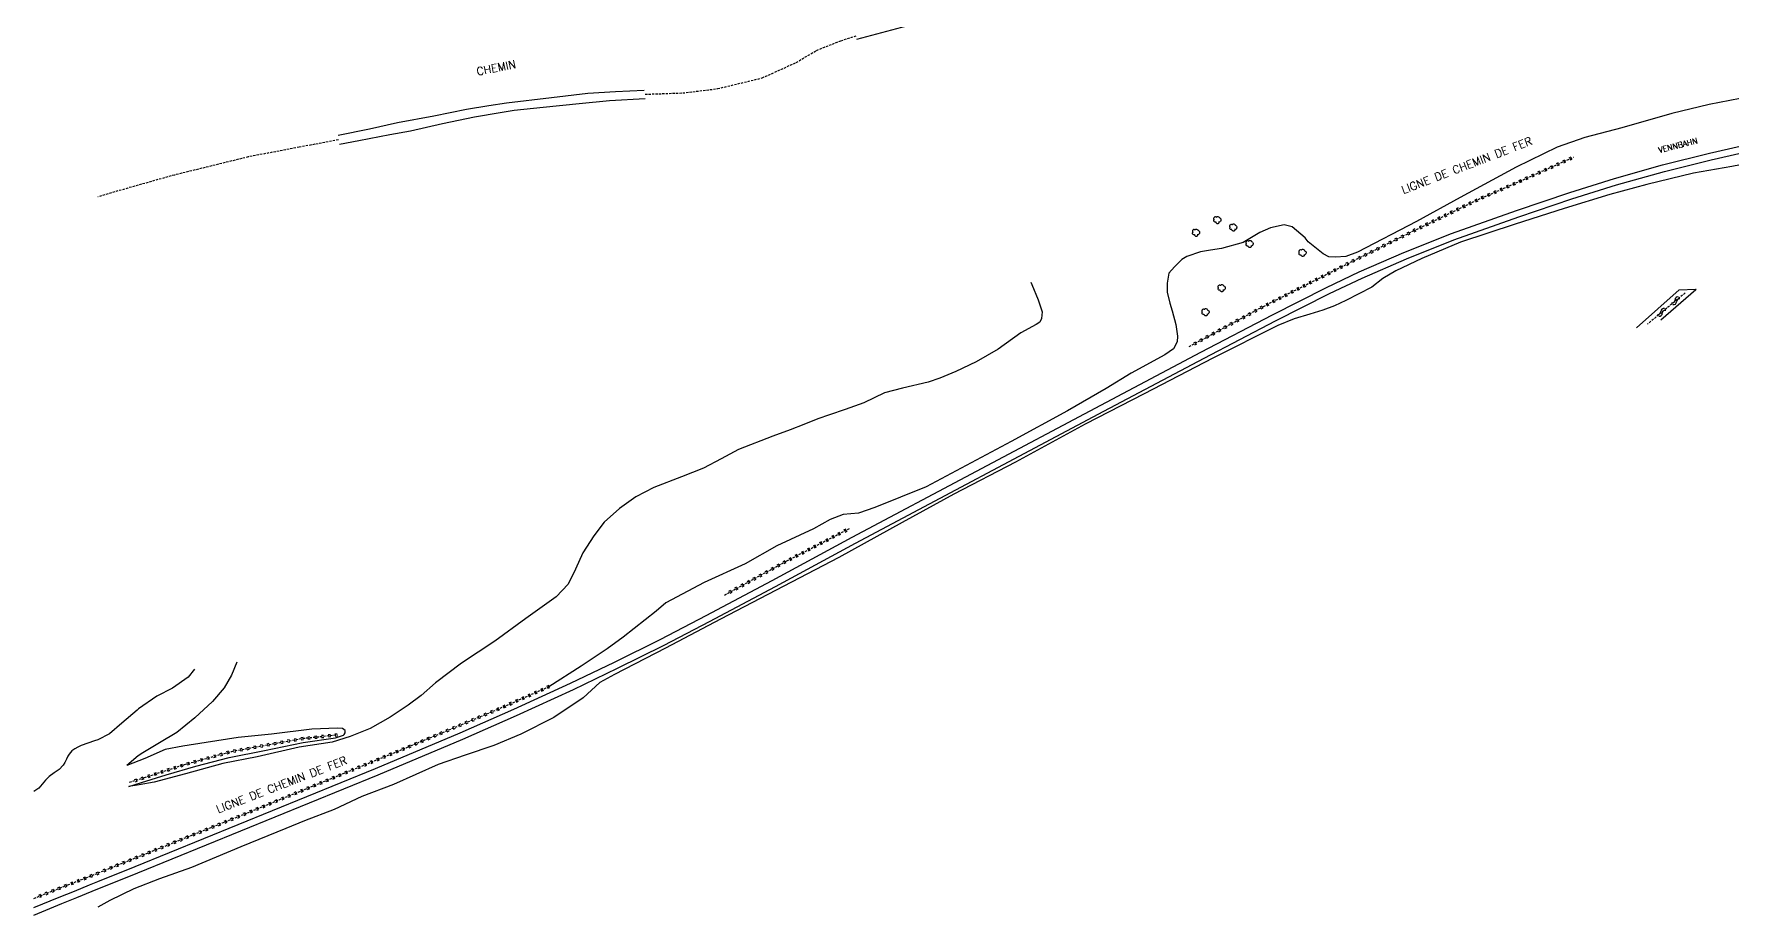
# Model space of a CAD drawing. Header units: millimetres. Extents: x 266000 to 267000, y 124222 to 125000.
# Drawn here: x 266000 to 266371.3, y 124436.4 to 124629.1 of the extents above; entities that cross this region are included whole.
import ezdxf
from ezdxf.enums import TextEntityAlignment as Align

# ---------------------------------------------------------------- set-up
doc = ezdxf.new("R2010")
doc.units = ezdxf.units.MM
doc.linetypes.add('DASHED', pattern=[0.75, 0.5, -0.25])
doc.layers.get('0').update_dxf_attribs({"linetype": 'CONTINUOUS'})
for name, color, linetype in [('W0070', 7, 'DASHED'), ('W0071', 7, 'CONTINUOUS'), ('W0120', 7, 'CONTINUOUS'), ('W0211', 2, 'CONTINUOUS'), ('W0214', 2, 'CONTINUOUS'), ('W0220', 5, 'DASHED'), ('W0300', 7, 'CONTINUOUS'), ('W0501', 5, 'DASHED'), ('W0510', 5, 'CONTINUOUS'), ('W0700', 7, 'CONTINUOUS'), ('W0984', 7, 'CONTINUOUS'), ('W0989', 7, 'CONTINUOUS')]:
    doc.layers.add(name, color=color, linetype=linetype)
doc.styles.get("Standard").update_dxf_attribs({"font": 'romans.shx', "width": 0.85})

# ---------------------------------------------------------------- blocks, each defined once
blk = doc.blocks.new('T300')
for p, q in [((-0.8, 0.51), (-0.86, 0.34)), ((-0.86, 0.34), (-0.86, 0.17)), ((-0.86, 0.17), (-0.74, 0.06)), ((-0.69, 0.63), (-0.8, 0.51)), ((-0.8, -0.06), (-0.74, 0.06)), ((-0.74, 0.06), (-0.69, 0.11)), ((-0.57, 0.69), (-0.69, 0.63)), ((-0.46, 0.69), (-0.57, 0.69)), ((-0.29, 0.63), (-0.46, 0.69)), ((-0.29, 0.63), (-0.17, 0.74)), ((-0.23, 0.57), (-0.29, 0.63)), ((-0.17, 0.74), (-0.06, 0.8)), ((-0.06, 0.8), (0.06, 0.8)), ((0.06, 0.8), (0.23, 0.74)), ((0.23, 0.74), (0.34, 0.63)), ((0.34, 0.63), (0.4, 0.51)), ((0.46, 0.46), (0.34, 0.46)), ((0.4, 0.51), (0.4, 0.46)), ((0.57, 0.4), (0.46, 0.46)), ((0.57, 0.4), (0.69, 0.29)), ((0.69, 0.29), (0.74, 0.17)), ((0.74, 0.06), (0.69, -0.17)), ((0.74, 0.17), (0.74, 0.06)), ((-0.8, -0.17), (-0.8, -0.06)), ((-0.8, -0.23), (-0.8, -0.17)), ((-0.74, -0.34), (-0.8, -0.23)), ((-0.69, -0.4), (-0.74, -0.34)), ((-0.51, -0.46), (-0.69, -0.4)), ((-0.4, -0.46), (-0.51, -0.46)), ((-0.4, -0.46), (-0.34, -0.46)), ((-0.34, -0.46), (-0.34, -0.4)), ((-0.34, -0.51), (-0.34, -0.46)), ((-0.29, -0.63), (-0.34, -0.51)), ((-0.17, -0.74), (-0.29, -0.63)), ((-0.06, -0.8), (-0.17, -0.74)), ((0.06, -0.8), (-0.06, -0.8)), ((0.17, -0.74), (0.06, -0.8)), ((0.23, -0.69), (0.17, -0.74)), ((0.29, -0.46), (0.23, -0.46)), ((0.29, -0.63), (0.23, -0.69)), ((0.46, -0.4), (0.29, -0.46)), ((0.34, -0.51), (0.29, -0.63)), ((0.34, -0.51), (0.34, -0.46)), ((0.57, -0.34), (0.46, -0.4)), ((0.63, -0.29), (0.57, -0.34)), ((0.69, -0.17), (0.63, -0.29))]:
    blk.add_line(p, q)
blk = doc.blocks.new('t500o')
at = {"color": 0, "linetype": 'Continuous'}
for centre, start, end in [((-0.5, 0.625), 216.8699, 323.1301), ((0.5, -0.125), 36.8699, 143.1301), ((0.5, -0.625), 36.8699, 143.1301), ((-0.5, 0.125), 216.8699, 323.1301)]:
    blk.add_arc(centre, 0.625, start, end, dxfattribs=at)
blk = doc.blocks.new('t220o')
at = {"color": 0, "linetype": 'Continuous'}
for p, q in [((-0.25, 0.25), (0.25, 0.25)), ((-0.25, -0.25), (0.25, -0.25))]:
    blk.add_line(p, q, dxfattribs=at)

msp = doc.modelspace()

# ---------------------------------------------------------------- linework, layer by layer
at = {"layer": 'W0070'}
for points in [[(266133.63, 124615.94), (266141.84, 124616.21), (266149.49, 124617.15), (266159.22, 124619.5), (266166.63, 124622.86), (266171.1, 124625.53), (266176.45, 124627.64), (266179.86, 124628.73)], [(266066.55, 124605.94), (266058.01, 124604.35), (266046.87, 124602.23), (266030.72, 124598.26), (266020.53, 124595.41), (266014, 124593.47)]]:
    msp.add_lwpolyline(points, dxfattribs=at)
at = {"layer": 'W0071'}
for points in [[(266179.93, 124627.99), (266189.78, 124630.57), (266197.73, 124632.66), (266207.94, 124635.17), (266220.29, 124637.92), (266229.36, 124639.74), (266238.49, 124641.07), (266245.16, 124642.07), (266250.84, 124643.33), (266255.04, 124644.49), (266260.46, 124646.37), (266265.02, 124648.41), (266269.26, 124650.39), (266277.4, 124654.91), (266288.49, 124661.27), (266295.35, 124666.31), (266300.61, 124671)], [(266133.43, 124616.77), (266127.18, 124616.47), (266121.11, 124616.06), (266113.16, 124615.16), (266103.31, 124613.96), (266099.44, 124613.4), (266094.54, 124612.57), (266087.42, 124611.17), (266079.51, 124609.65), (266073.34, 124608.32), (266066.51, 124606.93)], [(266066.81, 124604.99), (266071.01, 124605.79), (266077.81, 124607.11), (266082.3, 124607.94), (266089.3, 124609.5), (266096.29, 124611.02), (266101.9, 124611.92), (266104.99, 124612.42), (266111.35, 124613.09), (266119.24, 124613.93), (266125.87, 124614.59), (266133.63, 124615.03)]]:
    msp.add_lwpolyline(points, dxfattribs=at)
at = {"layer": 'W0120'}
msp.add_lwpolyline([(266359.68, 124573.12), (266363.29, 124573.3), (266363.4, 124573.3)], dxfattribs=at)
at = {"layer": 'W0211'}
for points in [[(266374.66, 124600.79), (266371.22, 124600.13), (266362.87, 124598.63), (266352.63, 124596.18), (266344.52, 124593.97), (266334.6, 124590.93), (266323.83, 124587.49), (266311.91, 124583.56), (266303.44, 124580.03), (266297.79, 124577.33), (266294.9, 124575.62), (266292.54, 124573.71), (266286.86, 124570.8), (266284.37, 124569.62), (266281.8, 124568.69), (266278.98, 124567.8), (266275.53, 124566.78), (266271.96, 124565.36), (266257.74, 124558.2), (266242.74, 124550.39), (266229.87, 124543.73), (266214.64, 124535.46), (266201.15, 124528.44), (266189.79, 124522.24), (266175.97, 124514.59), (266150.14, 124501.11), (266138.06, 124494.75), (266126.96, 124488.98), (266123.75, 124487.23), (266120.11, 124483.87), (266113.67, 124479.62), (266106.42, 124475.93), (266100.58, 124473.49), (266094.28, 124471.38), (266088.41, 124469.29), (266078.6, 124464.91), (266071.67, 124462.33), (266065.67, 124459.46), (266059.17, 124456.99), (266055.1, 124455.3), (266045.22, 124451.34), (266034.48, 124446.82), (266027.45, 124444.28), (266021.87, 124442.1), (266016.62, 124439.56), (266014, 124438.12)], [(266217.94, 124574.83), (266218.17, 124574.29), (266219.59, 124570.94), (266220.42, 124568.32), (266220.32, 124566.9), (266219.96, 124566.11), (266219.14, 124565.59), (266215.79, 124563.77), (266210.84, 124560.15), (266205.98, 124557.38), (266201.58, 124555.3), (266198.07, 124553.79), (266195.51, 124552.96), (266189.89, 124551.67), (266185.98, 124550.61), (266181.42, 124548.44), (266177.35, 124546.98), (266173.97, 124545.83), (266171.37, 124544.94), (266168.29, 124543.71), (266165.33, 124542.49), (266161.56, 124541.11), (266154.01, 124538.2), (266150.26, 124536.16), (266146.36, 124534.15), (266141.6, 124532.27), (266135.55, 124529.93), (266131.58, 124527.85), (266128.01, 124525.31), (266124.66, 124522.32), (266122.43, 124519.35), (266120.04, 124515.64), (266118.37, 124512.02), (266116.8, 124508.8), (266114.21, 124505.97), (266107.58, 124501.23), (266100.76, 124496.32), (266093.48, 124491.47), (266087.78, 124487.19), (266084.63, 124484.39), (266081.81, 124482.32), (266077.9, 124479.68), (266073.48, 124477.21), (266069.11, 124475.46), (266065.17, 124474.24), (266057.98, 124473.11), (266048.78, 124470.99), (266041.33, 124469.53), (266033.15, 124467.28), (266026.29, 124465.46), (266022.97, 124464.89), (266020.74, 124464.5), (266023.49, 124465.37), (266028.88, 124467.08), (266035.38, 124468.99), (266042.67, 124470.88), (266050.39, 124472.37), (266058.86, 124474.13), (266065.93, 124475.16), (266067.7, 124475.72), (266067.81, 124475.89), (266068.06, 124476.28), (266068.03, 124476.74), (266067.47, 124477.16), (266066.38, 124477.26), (266060.77, 124477.05), (266051.93, 124475.99), (266044.64, 124475.19), (266037.64, 124474.16), (266032.58, 124473.36), (266028.71, 124472.63), (266024.27, 124470.65), (266020.27, 124469.1)], [(266035.13, 124490.2), (266033.69, 124488.42), (266030.31, 124486.05), (266026.9, 124484.24), (266022.89, 124481.5), (266022.55, 124481.21), (266019.22, 124478.34), (266016.49, 124476.01), (266014, 124474.75)], [(266014, 124474.75), (266013.25, 124474.51), (266011.77, 124474.02), (266010.33, 124473.44), (266009.62, 124473.12), (266008.91, 124472.78), (266008.3, 124472.33), (266007.98, 124471.97), (266007.69, 124471.56), (266007.42, 124471.14), (266007.08, 124470.48), (266006.78, 124469.79), (266006.42, 124469.16), (266005.51, 124468.25), (266004.41, 124467.49), (266003.35, 124466.68), (266002.55, 124465.86), (266001.79, 124465), (266001.03, 124464.14), (266000, 124463.42)]]:
    msp.add_lwpolyline(points, dxfattribs=at)
at = {"layer": 'W0214'}
for points in [[(266373.05, 124614.97), (266366.25, 124613.71), (266358.14, 124611.69), (266347.14, 124608.55), (266339.06, 124606.47), (266333.05, 124604.32), (266324.06, 124599.97), (266311.85, 124593.31), (266302.29, 124588.07), (266289.39, 124581.35), (266286.83, 124580.42), (266284.57, 124580.29), (266283.09, 124580.35), (266281.87, 124581.01), (266278.61, 124583.63), (266277.92, 124584.51), (266275.09, 124586.94), (266273.35, 124587.33), (266270.33, 124586.7), (266268, 124585.71), (266264.35, 124583.47), (266259.62, 124582.21), (266257.26, 124581.85), (266255.06, 124581.45), (266252.04, 124580.43), (266250.99, 124579.8), (266249.35, 124578.19), (266248.1, 124576.77), (266247.78, 124574.57), (266247.75, 124572.6), (266248.34, 124570.24), (266248.87, 124568.56), (266249.67, 124565.57), (266250.03, 124563.01), (266249.97, 124561.79), (266249.12, 124560.25), (266247.25, 124558.93), (266239.86, 124554.94), (266234.44, 124551.58), (266225.98, 124546.71), (266213.67, 124539.95), (266195.05, 124530.09), (266183.83, 124525.51), (266180.25, 124524.32), (266176.93, 124524.02), (266174.07, 124522.89), (266170.43, 124520.88), (266162.42, 124517.12), (266155.53, 124513.2), (266146.5, 124509.15), (266138.19, 124504.66), (266136.06, 124502.88), (266128.81, 124497.16), (266125.3, 124494.59), (266119.62, 124490.86), (266112.6, 124486.32)], [(266044.38, 124491.74), (266043.2, 124488.89), (266041.59, 124486.09), (266039.01, 124483.1), (266035.2, 124479.51), (266031.23, 124476.35), (266027.46, 124474.04), (266023.84, 124471.84), (266022.79, 124471.21), (266020.27, 124469.1)]]:
    msp.add_lwpolyline(points, dxfattribs=at)
at = {"layer": 'W0220'}
for points in [[(266252.6, 124560.75), (266268.81, 124569.52), (266285.8, 124578.15), (266287.16, 124578.85), (266301.58, 124586.03), (266315.07, 124592.6), (266324.92, 124596.92), (266336.6, 124602.16)], [(266150.97, 124506.39), (266164.59, 124513.84), (266178.32, 124520.96)], [(266112.6, 124486.32), (266101.44, 124481.37), (266081.76, 124473.09), (266046.44, 124458.6), (266014, 124445.56)], [(266020.9, 124465.42), (266024.14, 124466.47), (266032.6, 124469.21), (266032.95, 124469.32), (266043.23, 124472.2), (266058.8, 124475.05), (266066.39, 124475.82)], [(266000, 124440.03), (266003.51, 124441.46), (266007.4, 124442.99), (266011.31, 124444.51), (266014, 124445.56)]]:
    msp.add_lwpolyline(points, dxfattribs=at)
at = {"layer": 'W0501'}
msp.add_lwpolyline([(266361.04, 124572.46), (266352.79, 124565.67)], dxfattribs=at)
at = {"layer": 'W0510'}
for points in [[(266359.68, 124573.12), (266350.38, 124564.85)], [(266355.69, 124566.58), (266363.32, 124573.23), (266363.4, 124573.3)]]:
    msp.add_lwpolyline(points, dxfattribs=at)
at = {"layer": 'W0700'}
for points in [[(266014, 124443.76), (266022.14, 124447.03), (266074.67, 124468.48), (266093.17, 124476.23), (266104.89, 124481.41), (266117.33, 124487.09), (266126.94, 124491.7), (266137.09, 124496.75), (266146.97, 124501.92), (266161.41, 124509.6), (266178.91, 124519.03), (266233.23, 124547.91), (266255.16, 124559.54), (266270.78, 124567.68), (266282.6, 124573.69), (266289.76, 124577.05), (266299.48, 124581.3), (266309.92, 124585.46), (266324.17, 124590.51), (266335.79, 124594.44), (266345.58, 124597.52), (266356.09, 124600.46), (266366.37, 124603.01), (266375.61, 124605.19)], [(266014, 124442.11), (266014.56, 124442.37), (266022.71, 124445.64), (266075.24, 124467.09), (266093.77, 124474.86), (266105.5, 124480.04), (266117.96, 124485.73), (266127.6, 124490.36), (266137.77, 124495.41), (266147.67, 124500.6), (266162.12, 124508.28), (266179.61, 124517.71), (266233.94, 124546.58), (266255.86, 124558.21), (266271.47, 124566.35), (266283.26, 124572.34), (266290.38, 124575.68), (266300.06, 124579.92), (266310.45, 124584.06), (266324.66, 124589.1), (266336.26, 124593.02), (266346.01, 124596.08), (266356.47, 124599.01), (266366.72, 124601.55), (266375.93, 124603.72)], [(266000, 124438.04), (266005.51, 124440.3), (266008.83, 124441.65), (266012.16, 124443.01), (266014, 124443.76)], [(266000, 124436.39), (266006.09, 124438.88), (266009.41, 124440.24), (266012.73, 124441.59), (266014, 124442.11)]]:
    msp.add_lwpolyline(points, dxfattribs=at)

# ---------------------------------------------------------------- block references
at = {"layer": 'W0220'}
for p, rotation in [((266329.13, 124598.81), 24.16411871508719), ((266330.5, 124599.42), 24.16411871508719), ((266331.87, 124600.03), 24.16411871508719), ((266333.23, 124600.65), 24.16411871508719), ((266334.6, 124601.26), 24.16411871508719), ((266335.97, 124601.88), 24.16411871508719), ((266319.53, 124594.55), 23.68825023590129), ((266320.9, 124595.16), 23.68825023590129), ((266322.28, 124595.76), 23.68825023590129), ((266323.65, 124596.36), 23.68825023590129), ((266325.02, 124596.96), 24.16411871508719), ((266326.39, 124597.58), 24.16411871508719), ((266327.76, 124598.19), 24.16411871508719), ((266311.36, 124590.79), 25.93654103792645), ((266312.7, 124591.45), 25.93654103792645), ((266314.05, 124592.1), 25.93654103792645), ((266315.41, 124592.74), 23.68825023590129), ((266316.78, 124593.35), 23.68825023590129), ((266318.16, 124593.95), 23.68825023590129), ((266304.61, 124587.51), 25.93654103792645), ((266305.96, 124588.17), 25.93654103792645), ((266307.31, 124588.82), 25.93654103792645), ((266308.66, 124589.48), 25.93654103792645), ((266310.01, 124590.13), 25.93654103792645), ((266296.54, 124583.52), 26.5045907951097), ((266297.88, 124584.19), 26.5045907951097), ((266299.23, 124584.86), 26.5045907951097), ((266300.57, 124585.53), 26.5045907951097), ((266301.91, 124586.2), 25.93654103792645), ((266303.26, 124586.85), 25.93654103792645), ((266289.83, 124580.18), 26.5045907951097), ((266291.17, 124580.85), 26.5045907951097), ((266292.51, 124581.51), 26.5045907951097), ((266293.86, 124582.18), 26.5045907951097), ((266295.2, 124582.85), 26.5045907951097), ((266281.8, 124576.12), 26.94827233788186), ((266283.13, 124576.8), 26.94827233788186), ((266284.47, 124577.48), 26.94827233788186), ((266285.81, 124578.16), 27.00087959563035), ((266287.15, 124578.84), 27.00087959563035), ((266288.49, 124579.51), 26.5045907951097), ((266275.11, 124572.72), 26.94827233788186), ((266276.45, 124573.4), 26.94827233788186), ((266277.79, 124574.08), 26.94827233788186), ((266279.12, 124574.76), 26.94827233788186), ((266280.46, 124575.44), 26.94827233788186), ((266267.11, 124568.6), 28.40011348289366), ((266268.43, 124569.31), 28.40011348289366), ((266269.76, 124570), 26.94827233788186), ((266271.1, 124570.68), 26.94827233788186), ((266272.44, 124571.36), 26.94827233788186), ((266273.78, 124572.04), 26.94827233788186), ((266260.51, 124565.03), 28.40011348289366), ((266261.83, 124565.74), 28.40011348289366), ((266263.15, 124566.46), 28.40011348289366), ((266264.47, 124567.17), 28.40011348289366), ((266265.79, 124567.88), 28.40011348289366), ((266253.92, 124561.46), 28.40011348289366), ((266255.24, 124562.17), 28.40011348289366), ((266256.56, 124562.89), 28.40011348289366), ((266257.88, 124563.6), 28.40011348289366), ((266259.2, 124564.32), 28.40011348289366), ((266177.44, 124520.51), 27.42695072724936), ((266170.78, 124517.06), 27.42695072724936), ((266172.12, 124517.75), 27.42695072724936), ((266173.45, 124518.44), 27.42695072724936), ((266174.78, 124519.13), 27.42695072724936), ((266176.11, 124519.82), 27.42695072724936), ((266162.82, 124512.87), 28.66995896068227), ((266164.13, 124513.59), 28.66995896068227), ((266165.46, 124514.29), 27.42695072724936), ((266166.79, 124514.98), 27.42695072724936), ((266168.12, 124515.67), 27.42695072724936), ((266169.45, 124516.36), 27.42695072724936), ((266156.24, 124509.27), 28.66995896068227), ((266157.55, 124509.99), 28.66995896068227), ((266158.87, 124510.71), 28.66995896068227), ((266160.18, 124511.43), 28.66995896068227), ((266161.5, 124512.15), 28.66995896068227), ((266152.29, 124507.11), 28.66995896068227), ((266153.6, 124507.83), 28.66995896068227), ((266154.92, 124508.55), 28.66995896068227), ((266105.56, 124483.2), 203.9229253394878), ((266106.94, 124483.8), 203.9229253394878), ((266108.31, 124484.41), 203.9229253394878), ((266109.68, 124485.02), 203.9229253394878), ((266111.05, 124485.63), 203.9229253394878), ((266112.42, 124486.24), 203.9229253394878), ((266097.3, 124479.63), 202.8181694303007), ((266098.69, 124480.21), 202.8181694303007), ((266100.07, 124480.79), 202.8181694303007), ((266101.45, 124481.37), 203.9229253394878), ((266102.82, 124481.98), 203.9229253394878), ((266104.19, 124482.59), 203.9229253394878), ((266066.09, 124475.79), 5.787596513546602), ((266089.01, 124476.14), 202.8181694303007), ((266090.39, 124476.72), 202.8181694303007), ((266091.77, 124477.3), 202.8181694303007), ((266093.16, 124477.88), 202.8181694303007), ((266094.54, 124478.46), 202.8181694303007), ((266095.92, 124479.04), 202.8181694303007), ((266043.88, 124472.31), 10.38060922476122), ((266045.35, 124472.58), 10.38060922476122), ((266046.83, 124472.85), 10.38060922476122), ((266048.3, 124473.12), 10.38060922476122), ((266049.78, 124473.39), 10.38060922476122), ((266051.25, 124473.67), 10.38060922476122), ((266052.73, 124473.94), 10.38060922476122), ((266054.21, 124474.21), 10.38060922476122), ((266055.68, 124474.48), 10.38060922476122), ((266057.16, 124474.75), 10.38060922476122), ((266058.63, 124475.02), 10.38060922476122), ((266060.12, 124475.18), 5.787596513546602), ((266061.62, 124475.33), 5.787596513546602), ((266063.11, 124475.48), 5.787596513546602), ((266064.6, 124475.64), 5.787596513546602), ((266079.32, 124472.09), 202.3028225547233), ((266080.71, 124472.65), 202.3028225547233), ((266082.09, 124473.23), 202.8181694303007), ((266083.48, 124473.81), 202.8181694303007), ((266084.86, 124474.39), 202.8181694303007), ((266086.24, 124474.97), 202.8181694303007), ((266087.63, 124475.55), 202.8181694303007), ((266030.89, 124468.65), 17.91962864282922), ((266032.32, 124469.11), 17.91962864282922), ((266033.75, 124469.54), 15.6312879600801), ((266035.2, 124469.95), 15.6312879600801), ((266036.64, 124470.35), 15.6312879600801), ((266038.09, 124470.76), 15.6312879600801), ((266039.53, 124471.16), 15.6312879600801), ((266040.98, 124471.56), 15.6312879600801), ((266042.42, 124471.97), 15.6312879600801), ((266070.99, 124468.67), 202.3028225547233), ((266072.38, 124469.24), 202.3028225547233), ((266073.77, 124469.81), 202.3028225547233), ((266075.16, 124470.38), 202.3028225547233), ((266076.55, 124470.95), 202.3028225547233), ((266077.93, 124471.52), 202.3028225547233), ((266022.33, 124465.88), 17.92462692805244), ((266023.75, 124466.34), 17.92462692805244), ((266025.18, 124466.81), 17.91962864282922), ((266026.61, 124467.27), 17.91962864282922), ((266028.03, 124467.73), 17.91962864282922), ((266029.46, 124468.19), 17.91962864282922), ((266061.28, 124464.69), 202.3028225547233), ((266062.67, 124465.25), 202.3028225547233), ((266064.06, 124465.82), 202.3028225547233), ((266065.44, 124466.39), 202.3028225547233), ((266066.83, 124466.96), 202.3028225547233), ((266068.22, 124467.53), 202.3028225547233), ((266069.61, 124468.1), 202.3028225547233), ((266052.95, 124461.27), 202.3028225547233), ((266054.34, 124461.84), 202.3028225547233), ((266055.73, 124462.41), 202.3028225547233), ((266057.12, 124462.98), 202.3028225547233), ((266058.5, 124463.55), 202.3028225547233), ((266059.89, 124464.12), 202.3028225547233), ((266043.23, 124457.31), 201.8902764129403), ((266044.62, 124457.87), 201.8902764129403), ((266046.01, 124458.43), 201.8902764129403), ((266047.4, 124458.99), 202.3028225547233), ((266048.79, 124459.56), 202.3028225547233), ((266050.18, 124460.13), 202.3028225547233), ((266051.56, 124460.7), 202.3028225547233), ((266034.88, 124453.95), 201.8902764129403), ((266036.27, 124454.51), 201.8902764129403), ((266037.66, 124455.07), 201.8902764129403), ((266039.05, 124455.63), 201.8902764129403), ((266040.45, 124456.19), 201.8902764129403), ((266041.84, 124456.75), 201.8902764129403), ((266025.13, 124450.04), 201.8902764129403), ((266026.53, 124450.6), 201.8902764129403), ((266027.92, 124451.16), 201.8902764129403), ((266029.31, 124451.72), 201.8902764129403), ((266030.7, 124452.27), 201.8902764129403), ((266032.09, 124452.83), 201.8902764129403), ((266033.49, 124453.39), 201.8902764129403), ((266015.39, 124446.12), 201.8902764129403), ((266016.78, 124446.68), 201.8902764129403), ((266018.18, 124447.24), 201.8902764129403), ((266019.57, 124447.8), 201.8902764129403), ((266020.96, 124448.36), 201.8902764129403), ((266022.35, 124448.92), 201.8902764129403), ((266023.74, 124449.48), 201.8902764129403), ((266006.96, 124442.82), 21.51955430891498), ((266008.36, 124443.36), 21.30642038322423), ((266009.76, 124443.91), 21.30642038322423), ((266011.15, 124444.45), 21.30642038322423), ((266012.55, 124445), 21.29864963997873), ((266013.95, 124445.54), 21.29864963997873), ((266001.39, 124440.6), 22.10739204881586), ((266002.78, 124441.16), 22.10739204881586), ((266004.17, 124441.72), 21.51955430891498), ((266005.57, 124442.27), 21.51955430891498)]:
    msp.add_blockref('t220o', p, dxfattribs=dict(at, rotation=rotation))
at = {"layer": 'W0300', "rotation": 359.9999899820874}
for p in [(266258.79, 124588.41), (266262.27, 124586.77), (266254.13, 124585.64), (266265.83, 124583.17), (266277.4, 124581.22), (266259.73, 124573.5), (266256.19, 124568.23)]:
    msp.add_blockref('T300', p, dxfattribs=at)
at = {"layer": 'W0501', "rotation": 219.4663060166733}
for p in [(266355.87, 124568.21), (266358.96, 124570.75)]:
    msp.add_blockref('t500o', p, dxfattribs=at)

# ---------------------------------------------------------------- texts
at = {"layer": 'W0984'}
msp.add_text('VENNBAHN', height=1.25, rotation=14.21, dxfattribs=at).set_placement((266359.45, 124604.74), align=Align.MIDDLE_CENTER)
at = {"layer": 'W0989'}
for s, rotation, p in [('CHEMIN', 11.2679, (266096.8, 124620.87)), ('LIGNE DE CHEMIN DE FER', 21.0616, (266299.09, 124594.92)), ('LIGNE DE CHEMIN DE FER', 21.0616, (266039.97, 124459.45))]:
    msp.add_text(s, height=1.75, rotation=rotation, dxfattribs=at).set_placement(p, align=Align.MIDDLE_LEFT)

doc.saveas('drawing.dxf')
